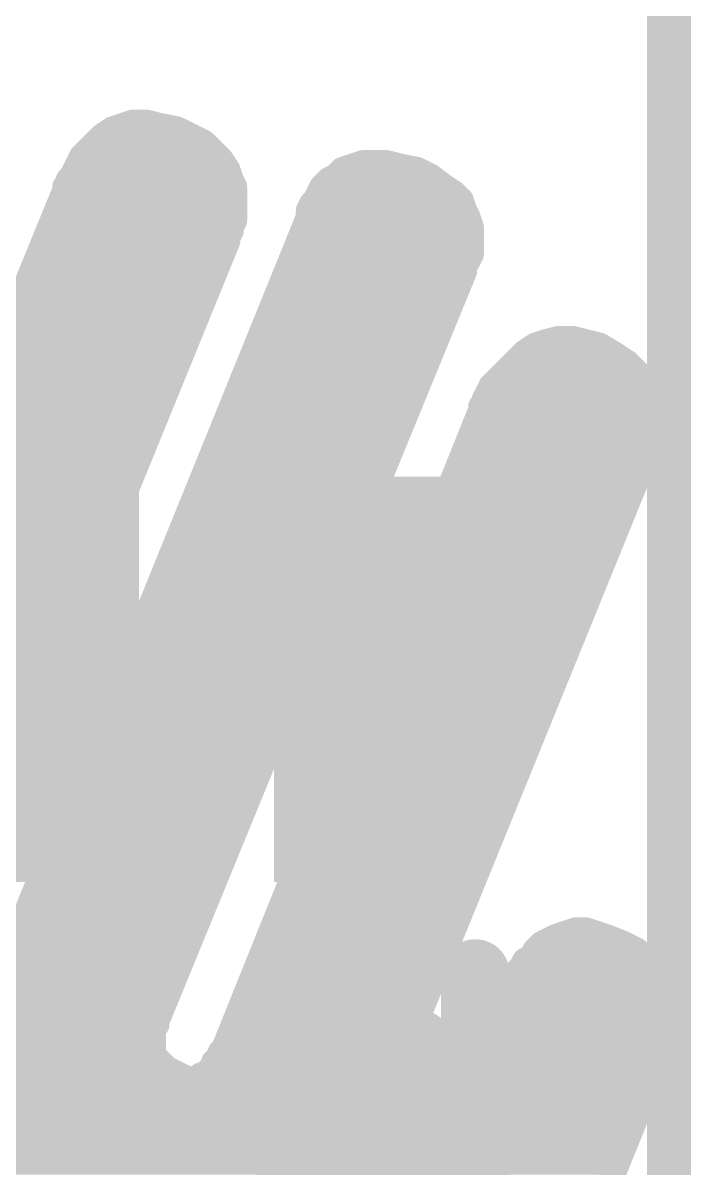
# Model space of a CAD drawing. Extents: x -0.5 to 61.7, y -0.1 to 16.6.
# Drawn here: x 22.157 to 24.112, y 8.744 to 12.133 of the extents above; entities that cross this region are included whole.
import ezdxf

# ---------------------------------------------------------------- set-up
doc = ezdxf.new("R2010")
doc.units = 0
for name, color, linetype in [('1', 12, 'CONTINUOUS'), ('16', 132, 'CONTINUOUS'), ('18', 110, 'CONTINUOUS'), ('21', 41, 'CONTINUOUS'), ('22', 40, 'CONTINUOUS')]:
    doc.layers.add(name, color=color, linetype=linetype)

# ---------------------------------------------------------------- blocks, each defined once
blk = doc.blocks.new('RECT')
blk.add_solid([(-0.5, -0.5), (0.5, -0.5), (-0.5, 0.5), (0.5, 0.5)])
blk = doc.blocks.new('ROUNDV')
at = {"const_width": 0.5}
blk.add_lwpolyline([(0, -0.25, 1), (0, 0.25, 1), (0, -0.25)], format="xyb", dxfattribs=at)

msp = doc.modelspace()

# ---------------------------------------------------------------- linework, layer by layer
at = {"layer": '1', "const_width": 0.254}
for points in [[(24.13, 9.3663), (24.9238, 10.16)], [(24.13, 8.255), (24.13, 9.3663)], [(23.1775, 8.255), (23.1775, 8.89)]]:
    msp.add_lwpolyline(points, dxfattribs=at)
at = {"layer": '1', "const_width": 0.127}
for points in [[(24.1935, 9.3663, 1), (24.0665, 9.3663)], [(24.0851, 9.4112, 1), (24.1749, 9.3213)], [(23.241, 8.89, 1), (23.114, 8.89)]]:
    msp.add_lwpolyline(points, format="xyb", dxfattribs=at)
at = {"layer": '16', "const_width": 0.254}
for points in [[(24.13, 8.255), (24.13, 12.3825)], [(23.175, 10.1901), (23.175, 8.8925)], [(23.175, 8.8925), (23.1775, 8.89)]]:
    msp.add_lwpolyline(points, dxfattribs=at)
at = {"layer": '16', "const_width": 0.127}
for points in [[(23.2385, 10.1901, 1), (23.1115, 10.1901)], [(23.2199, 8.9374, 1), (23.1301, 8.8476)], [(23.1326, 8.8451, 1), (23.2224, 8.9349)], [(23.1115, 8.8925, 1), (23.2385, 8.8925)]]:
    msp.add_lwpolyline(points, format="xyb", dxfattribs=at)
at = {"layer": '21', "const_width": 0.0762}
for points in [[(22.4223, 11.818), (22.4522, 11.828)], [(22.4522, 11.828), (22.4823, 11.838)], [(22.4823, 11.838), (22.5222, 11.838)], [(22.5222, 11.838), (22.5623, 11.828)], [(22.5623, 11.828), (22.6122, 11.818)], [(22.3723, 11.778), (22.3923, 11.798)], [(22.3923, 11.798), (22.4223, 11.818)], [(22.4118, 11.811), (22.6263, 11.811)], [(22.6122, 11.818), (22.6523, 11.798)], [(22.6523, 11.798), (22.6923, 11.778)], [(22.3323, 11.738), (22.3523, 11.758)], [(22.3523, 11.758), (22.3723, 11.778)], [(22.6923, 11.778), (22.7223, 11.748)], [(22.3223, 11.718), (22.3323, 11.738)], [(22.3307, 11.7348), (22.7355, 11.7348)], [(22.7223, 11.748), (22.7423, 11.728)], [(22.7423, 11.728), (22.7623, 11.698)], [(22.3023, 11.678), (22.3123, 11.698)], [(22.3123, 11.698), (22.3223, 11.718)], [(22.7623, 11.698), (22.7722, 11.668)], [(23.0823, 11.678), (23.1023, 11.698)], [(23.1023, 11.698), (23.1323, 11.708)], [(23.1323, 11.708), (23.1623, 11.718)], [(23.1623, 11.718), (23.2323, 11.718)], [(23.2323, 11.718), (23.2722, 11.708)], [(23.2722, 11.708), (23.3223, 11.698)], [(23.3223, 11.698), (23.3622, 11.678)], [(22.2923, 11.668), (22.3023, 11.678)], [(22.2923, 11.648), (22.2923, 11.668)], [(22.2923, 11.6586), (22.7769, 11.6586)], [(22.7722, 11.668), (22.7823, 11.648)], [(23.0423, 11.648), (23.0623, 11.668)], [(23.0528, 11.6586), (23.3881, 11.6586)], [(23.0623, 11.668), (23.0823, 11.678)], [(23.3622, 11.678), (23.4023, 11.648)], [(21.4522, 9.608), (22.2823, 11.638)], [(22.2823, 11.638), (22.2823, 11.648)], [(22.2823, 11.648), (22.2923, 11.648)], [(22.7823, 11.648), (22.7823, 11.548)], [(23.0222, 11.608), (23.0323, 11.628)], [(23.0323, 11.628), (23.0423, 11.648)], [(23.4023, 11.648), (23.4322, 11.628)], [(23.4322, 11.628), (23.4522, 11.608)], [(23.0023, 11.578), (23.0123, 11.598)], [(23.0123, 11.598), (23.0222, 11.608)], [(23.4522, 11.608), (23.4623, 11.578)], [(22.1023, 9.338), (23.0023, 11.558)], [(22.2595, 11.5824), (22.7823, 11.5824)], [(23.0023, 11.558), (23.0023, 11.578)], [(23.0045, 11.5824), (23.4608, 11.5824)], [(23.4623, 11.578), (23.4723, 11.558)], [(23.4723, 11.558), (23.4823, 11.528)], [(22.7722, 11.518), (22.7623, 11.498)], [(22.7823, 11.548), (22.7722, 11.528)], [(22.7722, 11.528), (22.7722, 11.518)], [(23.4823, 11.528), (23.4823, 11.448)], [(22.7623, 11.488), (21.9223, 9.428)], [(22.2284, 11.5062), (22.7664, 11.5062)], [(22.7623, 11.498), (22.7623, 11.488)], [(22.9813, 11.5062), (23.4823, 11.5062)], [(22.1972, 11.43), (22.7386, 11.43)], [(22.9504, 11.43), (23.4733, 11.43)], [(23.4723, 11.428), (23.4623, 11.418)], [(23.4623, 11.418), (23.4623, 11.398)], [(23.4823, 11.448), (23.4723, 11.428)], [(23.4623, 11.398), (22.5523, 9.178)], [(22.1661, 11.3538), (22.7075, 11.3538)], [(22.9195, 11.3538), (23.4441, 11.3538)], [(22.1349, 11.2776), (22.6765, 11.2776)], [(22.8886, 11.2776), (23.4129, 11.2776)], [(22.1037, 11.2014), (22.6454, 11.2014)], [(22.8577, 11.2014), (23.3817, 11.2014)], [(23.6723, 11.178), (23.7022, 11.188)], [(23.7022, 11.188), (23.7423, 11.198)], [(23.7423, 11.198), (23.7823, 11.198)], [(23.7823, 11.198), (23.8223, 11.188)], [(23.8223, 11.188), (23.8622, 11.178)], [(23.6223, 11.138), (23.6423, 11.158)], [(23.6423, 11.158), (23.6723, 11.178)], [(23.8622, 11.178), (23.9123, 11.148)], [(23.9123, 11.148), (23.9423, 11.128)], [(22.0726, 11.1252), (22.6143, 11.1252)], [(22.8268, 11.1252), (23.3504, 11.1252)], [(23.5823, 11.098), (23.6023, 11.118)], [(23.6023, 11.118), (23.6223, 11.138)], [(23.6095, 11.1252), (23.9451, 11.1252)], [(23.9423, 11.128), (23.9723, 11.098)], [(23.5423, 11.058), (23.5623, 11.078)], [(23.5623, 11.078), (23.5823, 11.098)], [(23.9723, 11.098), (23.9923, 11.078)], [(23.9923, 11.078), (24.0023, 11.048)], [(22.0414, 11.049), (22.5832, 11.049)], [(22.7959, 11.049), (23.3192, 11.049)], [(23.5323, 11.038), (23.5423, 11.058)], [(23.5378, 11.049), (24.0019, 11.049)], [(24.0023, 11.048), (24.0123, 11.008)], [(23.5222, 11.018), (23.5323, 11.038)], [(23.5222, 11.008), (23.5222, 11.018)], [(22.7523, 9.098), (23.5123, 10.988)], [(23.5123, 10.998), (23.5222, 11.008)], [(23.5123, 10.988), (23.5123, 10.998)], [(24.0123, 11.008), (24.0222, 10.978)], [(24.0222, 10.978), (24.0222, 10.948)], [(22.0103, 10.9728), (22.5522, 10.9728)], [(22.765, 10.9728), (23.288, 10.9728)], [(23.5061, 10.9728), (24.0222, 10.9728)], [(24.0222, 10.948), (24.0123, 10.918)], [(24.0123, 10.918), (24.0123, 10.898)], [(21.9791, 10.8966), (22.5211, 10.8966)], [(22.7341, 10.8966), (23.2567, 10.8966)], [(23.4755, 10.8966), (24.0118, 10.8966)], [(24.0123, 10.898), (24.0023, 10.868)], [(24.0023, 10.848), (23.9923, 10.828)], [(24.0023, 10.868), (24.0023, 10.848)], [(21.948, 10.8204), (22.49, 10.8204)], [(22.7032, 10.8204), (23.2255, 10.8204)], [(23.9823, 10.808), (23.0222, 8.448)], [(23.4449, 10.8204), (23.9923, 10.8204)], [(23.9923, 10.818), (23.9823, 10.808)], [(23.9923, 10.828), (23.9923, 10.818)], [(21.9168, 10.7442), (22.459, 10.7442)], [(22.6723, 10.7442), (23.1943, 10.7442)], [(23.4142, 10.7442), (23.9563, 10.7442)], [(21.8856, 10.668), (22.4279, 10.668)], [(22.6414, 10.668), (23.163, 10.668)], [(23.3836, 10.668), (23.9253, 10.668)], [(21.8545, 10.5918), (22.3968, 10.5918)], [(22.6105, 10.5918), (23.1318, 10.5918)], [(23.3529, 10.5918), (23.8943, 10.5918)], [(21.8233, 10.5156), (22.3657, 10.5156)], [(22.5797, 10.5156), (23.1005, 10.5156)], [(23.3223, 10.5156), (23.8633, 10.5156)], [(21.7922, 10.4394), (22.3347, 10.4394)], [(22.5488, 10.4394), (23.0693, 10.4394)], [(23.2916, 10.4394), (23.8323, 10.4394)], [(21.761, 10.3632), (22.3036, 10.3632)], [(22.5179, 10.3632), (23.0381, 10.3632)], [(23.261, 10.3632), (23.8013, 10.3632)], [(21.7299, 10.287), (22.2725, 10.287)], [(22.487, 10.287), (23.0068, 10.287)], [(23.2304, 10.287), (23.7703, 10.287)], [(21.6987, 10.2108), (22.2415, 10.2108)], [(22.4561, 10.2108), (22.9756, 10.2108)], [(23.1997, 10.2108), (23.7393, 10.2108)], [(21.6676, 10.1346), (22.2104, 10.1346)], [(22.4252, 10.1346), (22.9444, 10.1346)], [(23.1691, 10.1346), (23.7083, 10.1346)], [(21.6364, 10.0584), (22.1793, 10.0584)], [(22.3943, 10.0584), (22.9131, 10.0584)], [(23.1384, 10.0584), (23.6773, 10.0584)], [(21.6052, 9.9822), (22.1482, 9.9822)], [(22.3634, 9.9822), (22.8819, 9.9822)], [(23.1078, 9.9822), (23.6463, 9.9822)], [(22.3325, 9.906), (22.8507, 9.906)], [(23.0772, 9.906), (23.6153, 9.906)], [(22.3016, 9.8298), (22.8194, 9.8298)], [(23.0465, 9.8298), (23.5843, 9.8298)], [(22.2707, 9.7536), (22.7882, 9.7536)], [(23.0159, 9.7536), (23.5533, 9.7536)], [(22.2398, 9.6774), (22.757, 9.6774)], [(22.9852, 9.6774), (23.5223, 9.6774)], [(22.209, 9.6012), (22.7257, 9.6012)], [(22.9546, 9.6012), (23.4914, 9.6012)], [(22.1781, 9.525), (22.6945, 9.525)], [(22.924, 9.525), (23.4604, 9.525)], [(22.1472, 9.4488), (22.6633, 9.4488)], [(22.8933, 9.4488), (23.4294, 9.4488)], [(23.6923, 9.408), (23.7123, 9.418)], [(23.7123, 9.418), (23.7323, 9.428)], [(23.7323, 9.428), (23.7623, 9.438)], [(23.7623, 9.438), (23.7923, 9.448)], [(23.7923, 9.448), (23.8223, 9.448)], [(23.8223, 9.448), (23.8523, 9.438)], [(23.8523, 9.438), (23.8823, 9.428)], [(23.8823, 9.428), (23.9322, 9.408)], [(23.6623, 9.368), (23.6723, 9.388)], [(23.6723, 9.388), (23.6923, 9.408)], [(23.9322, 9.408), (23.9723, 9.388)], [(23.9723, 9.388), (24.0023, 9.358)], [(22.1163, 9.3726), (22.632, 9.3726)], [(22.8627, 9.3726), (23.3984, 9.3726)], [(23.6323, 9.338), (23.6423, 9.358)], [(23.6423, 9.358), (23.6623, 9.368)], [(23.6646, 9.3726), (23.9877, 9.3726)], [(24.0023, 9.358), (24.0222, 9.338)], [(23.6122, 9.308), (23.6223, 9.328)], [(23.6223, 9.328), (23.6323, 9.338)], [(24.0222, 9.338), (24.0423, 9.308)], [(22.0823, 9.2964), (22.6008, 9.2964)], [(22.832, 9.2964), (23.3674, 9.2964)], [(23.2223, 8.328), (23.6023, 9.288)], [(23.6023, 9.288), (23.6122, 9.298)], [(23.6106, 9.2964), (24.0461, 9.2964)], [(23.6122, 9.298), (23.6122, 9.308)], [(24.0423, 9.308), (24.0523, 9.278)], [(24.0523, 9.278), (24.0623, 9.248)], [(24.0623, 9.248), (24.0723, 9.228)], [(20.5622, 9.2202), (22.5695, 9.2202)], [(22.8014, 9.2202), (23.3364, 9.2202)], [(23.5754, 9.2202), (24.0723, 9.2202)], [(24.0723, 9.228), (24.0723, 9.178)], [(22.5523, 9.168), (22.5423, 9.168)], [(22.5423, 9.168), (22.5423, 9.078)], [(22.5523, 9.178), (22.5523, 9.168)], [(24.0723, 9.178), (24.0623, 9.158)], [(24.0623, 9.158), (24.0623, 9.118)], [(20.5314, 9.144), (22.5423, 9.144)], [(22.7707, 9.144), (23.3054, 9.144)], [(23.5453, 9.144), (24.0623, 9.144)], [(24.0623, 9.118), (24.0523, 9.108)], [(22.5423, 9.078), (22.5523, 9.068)], [(22.7423, 9.088), (22.7523, 9.098)], [(22.7423, 9.068), (22.7423, 9.088)], [(24.0523, 9.098), (23.2523, 7.128)], [(24.0523, 9.108), (24.0523, 9.098)], [(20.5006, 9.0678), (22.5525, 9.0678)], [(22.5523, 9.068), (22.5723, 9.048)], [(22.5723, 9.048), (22.5823, 9.038)], [(22.7123, 9.038), (22.7223, 9.048)], [(22.7223, 9.058), (22.7323, 9.068)], [(22.7223, 9.048), (22.7223, 9.058)], [(22.7321, 9.0678), (23.2744, 9.0678)], [(22.7323, 9.068), (22.7423, 9.068)], [(23.5151, 9.0678), (24.04, 9.0678)], [(22.5823, 9.038), (22.6023, 9.028)], [(22.6023, 9.028), (22.6223, 9.018)], [(22.6223, 9.018), (22.6423, 9.008)], [(22.6723, 9.008), (22.6822, 9.018)], [(22.6822, 9.018), (22.6923, 9.018)], [(22.6923, 9.018), (22.7022, 9.028)], [(22.7022, 9.028), (22.7123, 9.038)], [(20.4698, 8.9916), (23.2434, 8.9916)], [(22.6423, 9.008), (22.6723, 9.008)], [(23.4849, 8.9916), (24.009, 8.9916)], [(20.439, 8.9154), (23.2124, 8.9154)], [(23.4548, 8.9154), (23.9781, 8.9154)], [(20.4082, 8.8392), (23.1814, 8.8392)], [(23.4246, 8.8392), (23.9472, 8.8392)], [(20.3774, 8.763), (23.1504, 8.763)], [(23.3944, 8.763), (23.9162, 8.763)]]:
    msp.add_lwpolyline(points, dxfattribs=at)
at = {"layer": '21', "const_width": 0.0381}
for points in [[(22.4462, 11.8461, 1), (22.4583, 11.8099)], [(22.4583, 11.8099, 1), (22.4462, 11.8461)], [(22.4823, 11.8571, 1), (22.4823, 11.819)], [(22.4883, 11.8199, 1), (22.4762, 11.8561)], [(22.5269, 11.8565, 1), (22.5176, 11.8195)], [(22.5222, 11.819, 1), (22.5222, 11.8571)], [(22.566, 11.8467, 1), (22.5585, 11.8093)], [(22.5576, 11.8095, 1), (22.5669, 11.8465)], [(22.3817, 11.8139, 1), (22.4028, 11.7821)], [(22.4057, 11.7845, 1), (22.3788, 11.8115)], [(22.4118, 11.83, 1), (22.4118, 11.7919)], [(22.4162, 11.8361, 1), (22.4283, 11.7999)], [(22.4328, 11.8021, 1), (22.4117, 11.8339)], [(22.6208, 11.835, 1), (22.6037, 11.801)], [(22.6085, 11.7993, 1), (22.616, 11.8367)], [(22.6263, 11.7919, 1), (22.6263, 11.83)], [(22.6608, 11.815, 1), (22.6437, 11.781)], [(22.6437, 11.781, 1), (22.6608, 11.815)], [(22.3657, 11.7445, 1), (22.3388, 11.7715)], [(22.3588, 11.7915, 1), (22.3857, 11.7645)], [(22.3857, 11.7645, 1), (22.3588, 11.7915)], [(22.7057, 11.7915, 1), (22.6788, 11.7645)], [(22.6837, 11.761, 1), (22.7008, 11.795)], [(22.3307, 11.7538, 1), (22.3307, 11.7157)], [(22.3188, 11.7515, 1), (22.3457, 11.7245)], [(22.3493, 11.7295, 1), (22.3152, 11.7465)], [(22.3388, 11.7715, 1), (22.3657, 11.7445)], [(22.7357, 11.7615, 1), (22.7088, 11.7345)], [(22.7088, 11.7345, 1), (22.7357, 11.7615)], [(22.7581, 11.7386, 1), (22.7264, 11.7174)], [(22.7288, 11.7145, 1), (22.7557, 11.7415)], [(22.7355, 11.7157, 1), (22.7355, 11.7538)], [(22.2952, 11.7065, 1), (22.3293, 11.6895)], [(22.3293, 11.6895, 1), (22.2952, 11.7065)], [(22.3052, 11.7265, 1), (22.3393, 11.7095)], [(22.3393, 11.7095, 1), (22.3052, 11.7265)], [(22.7803, 11.704, 1), (22.7442, 11.692)], [(22.7464, 11.6874, 1), (22.7781, 11.7086)], [(23.0962, 11.7161, 1), (23.1083, 11.6799)], [(23.1157, 11.6845, 1), (23.0888, 11.7115)], [(23.1262, 11.7261, 1), (23.1383, 11.6899)], [(23.1383, 11.6899, 1), (23.1262, 11.7261)], [(23.1623, 11.737, 1), (23.1623, 11.6989)], [(23.1683, 11.6999, 1), (23.1562, 11.7361)], [(23.2369, 11.7365, 1), (23.2276, 11.6995)], [(23.2323, 11.6989, 1), (23.2323, 11.737)], [(23.276, 11.7267, 1), (23.2685, 11.6893)], [(23.2676, 11.6895, 1), (23.2769, 11.7265)], [(23.3308, 11.715, 1), (23.3137, 11.681)], [(23.3185, 11.6793, 1), (23.326, 11.7167)], [(22.3113, 11.668, 1), (22.2732, 11.668)], [(22.2788, 11.6815, 1), (22.3057, 11.6545)], [(22.2923, 11.6776, 1), (22.2923, 11.6395)], [(22.2852, 11.6865, 1), (22.3193, 11.6695)], [(22.3157, 11.6645, 1), (22.2888, 11.6915)], [(22.7893, 11.6765, 1), (22.7552, 11.6595)], [(22.7542, 11.662, 1), (22.7903, 11.674)], [(22.7769, 11.6395, 1), (22.7769, 11.6776)], [(23.0528, 11.6776, 1), (23.0528, 11.6395)], [(23.0537, 11.685, 1), (23.0708, 11.651)], [(23.0757, 11.6545, 1), (23.0488, 11.6815)], [(23.0688, 11.6915, 1), (23.0957, 11.6645)], [(23.0908, 11.661, 1), (23.0737, 11.695)], [(23.3737, 11.6932, 1), (23.3508, 11.6628)], [(23.3537, 11.661, 1), (23.3708, 11.695)], [(23.3881, 11.6395, 1), (23.3881, 11.6776)], [(22.3013, 11.648, 1), (22.2632, 11.648)], [(22.2823, 11.667, 1), (22.2823, 11.6289)], [(22.2632, 11.638, 1), (22.3013, 11.638)], [(22.2999, 11.6308, 1), (22.2646, 11.6452)], [(22.2732, 11.648, 1), (22.3113, 11.648)], [(22.2923, 11.6289, 1), (22.2923, 11.667)], [(22.8013, 11.648, 1), (22.7632, 11.648)], [(22.7652, 11.6395, 1), (22.7993, 11.6565)], [(23.0493, 11.6195, 1), (23.0152, 11.6365)], [(23.0288, 11.6615, 1), (23.0557, 11.6345)], [(23.0593, 11.6395, 1), (23.0252, 11.6565)], [(23.4128, 11.6639, 1), (23.3917, 11.6321)], [(23.3908, 11.6328, 1), (23.4137, 11.6632)], [(23.4457, 11.6415, 1), (23.4188, 11.6145)], [(23.4217, 11.6121, 1), (23.4428, 11.6439)], [(22.9988, 11.6115, 1), (23.0257, 11.5845)], [(23.0293, 11.5895, 1), (22.9952, 11.6065)], [(23.0052, 11.6165, 1), (23.0393, 11.5995)], [(23.0357, 11.5945, 1), (23.0088, 11.6215)], [(23.0152, 11.6365, 1), (23.0493, 11.6195)], [(23.4703, 11.614, 1), (23.4342, 11.602)], [(23.4388, 11.5945, 1), (23.4657, 11.6215)], [(22.2595, 11.6014, 1), (22.2595, 11.5633)], [(22.7823, 11.5633, 1), (22.7823, 11.6014)], [(22.9852, 11.5865, 1), (23.0193, 11.5695)], [(23.0213, 11.578, 1), (22.9832, 11.578)], [(23.0199, 11.5508, 1), (22.9846, 11.5652)], [(23.0045, 11.6014, 1), (23.0045, 11.5633)], [(23.4793, 11.5865, 1), (23.4452, 11.5695)], [(23.4442, 11.572, 1), (23.4803, 11.584)], [(23.4903, 11.564, 1), (23.4542, 11.552)], [(23.4608, 11.5633, 1), (23.4608, 11.6014)], [(22.7913, 11.528, 1), (22.7532, 11.528)], [(22.7552, 11.5365, 1), (22.7893, 11.5195)], [(22.7893, 11.5095, 1), (22.7552, 11.5265)], [(22.7632, 11.548, 1), (22.8013, 11.548)], [(22.7993, 11.5395, 1), (22.7652, 11.5565)], [(22.9832, 11.558, 1), (23.0213, 11.558)], [(23.4552, 11.5495, 1), (23.4893, 11.5665)], [(23.5013, 11.528, 1), (23.4632, 11.528)], [(22.2284, 11.5252, 1), (22.2284, 11.4871)], [(22.7452, 11.5065, 1), (22.7793, 11.4895)], [(22.7813, 11.498, 1), (22.7432, 11.498)], [(22.7799, 11.4808, 1), (22.7446, 11.4952)], [(22.7532, 11.518, 1), (22.7913, 11.518)], [(22.7664, 11.4871, 1), (22.7664, 11.5252)], [(22.9813, 11.5252, 1), (22.9813, 11.4871)], [(23.4642, 11.522, 1), (23.5003, 11.534)], [(23.4823, 11.4871, 1), (23.4823, 11.5252)], [(22.7432, 11.488, 1), (22.7813, 11.488)], [(22.1972, 11.449, 1), (22.1972, 11.4109)], [(22.7386, 11.4109, 1), (22.7386, 11.449)], [(22.9504, 11.449, 1), (22.9504, 11.4109)], [(23.4813, 11.418, 1), (23.4432, 11.418)], [(23.4552, 11.4365, 1), (23.4893, 11.4195)], [(23.4857, 11.4145, 1), (23.4588, 11.4415)], [(23.4632, 11.448, 1), (23.5013, 11.448)], [(23.4993, 11.4395, 1), (23.4652, 11.4565)], [(23.4733, 11.4109, 1), (23.4733, 11.449)], [(23.4488, 11.4315, 1), (23.4757, 11.4045)], [(23.4799, 11.3908, 1), (23.4446, 11.4052)], [(22.1661, 11.3728, 1), (22.1661, 11.3347)], [(22.7075, 11.3347, 1), (22.7075, 11.3728)], [(22.9195, 11.3728, 1), (22.9195, 11.3347)], [(23.4432, 11.398, 1), (23.4813, 11.398)], [(23.4441, 11.3347, 1), (23.4441, 11.3728)], [(22.6765, 11.2586, 1), (22.6765, 11.2967)], [(22.8886, 11.2967, 1), (22.8886, 11.2586)], [(23.4129, 11.2586, 1), (23.4129, 11.2967)], [(22.6454, 11.1824, 1), (22.6454, 11.2205)], [(22.8577, 11.2205, 1), (22.8577, 11.1824)], [(23.3817, 11.1824, 1), (23.3817, 11.2205)], [(23.6828, 11.1621, 1), (23.6617, 11.1939)], [(23.6976, 11.2065, 1), (23.7069, 11.1695)], [(23.7083, 11.1699, 1), (23.6962, 11.2061)], [(23.7423, 11.2171, 1), (23.7423, 11.179)], [(23.7469, 11.1795, 1), (23.7376, 11.2165)], [(23.7869, 11.2165, 1), (23.7776, 11.1795)], [(23.7823, 11.179, 1), (23.7823, 11.2171)], [(23.8269, 11.2065, 1), (23.8176, 11.1695)], [(23.8176, 11.1695, 1), (23.8269, 11.2065)], [(23.6317, 11.1739, 1), (23.6528, 11.1421)], [(23.6557, 11.1445, 1), (23.6288, 11.1715)], [(23.6662, 11.1961, 1), (23.6783, 11.1599)], [(23.8721, 11.1943, 1), (23.8524, 11.1617)], [(23.8576, 11.1595, 1), (23.8669, 11.1965)], [(23.9228, 11.1639, 1), (23.9017, 11.1321)], [(23.9024, 11.1317, 1), (23.9221, 11.1643)], [(22.6143, 11.1062, 1), (22.6143, 11.1443)], [(22.8268, 11.1443, 1), (22.8268, 11.1062)], [(23.3504, 11.1062, 1), (23.3504, 11.1443)], [(23.5888, 11.1315, 1), (23.6157, 11.1045)], [(23.6157, 11.1045, 1), (23.5888, 11.1315)], [(23.6095, 11.1443, 1), (23.6095, 11.1062)], [(23.6088, 11.1515, 1), (23.6357, 11.1245)], [(23.6357, 11.1245, 1), (23.6088, 11.1515)], [(23.9557, 11.1415, 1), (23.9288, 11.1145)], [(23.9317, 11.1121, 1), (23.9528, 11.1439)], [(23.9451, 11.1062, 1), (23.9451, 11.1443)], [(23.5757, 11.0645, 1), (23.5488, 11.0915)], [(23.5688, 11.1115, 1), (23.5957, 11.0845)], [(23.5957, 11.0845, 1), (23.5688, 11.1115)], [(23.9857, 11.1115, 1), (23.9588, 11.0845)], [(23.9588, 11.0845, 1), (23.9857, 11.1115)], [(24.0103, 11.084, 1), (23.9742, 11.072)], [(22.5832, 11.03, 1), (22.5832, 11.0681)], [(22.7959, 11.0681, 1), (22.7959, 11.03)], [(23.3192, 11.03, 1), (23.3192, 11.0681)], [(23.5378, 11.0681, 1), (23.5378, 11.03)], [(23.5288, 11.0715, 1), (23.5557, 11.0445)], [(23.5593, 11.0495, 1), (23.5252, 11.0665)], [(23.5488, 11.0915, 1), (23.5757, 11.0645)], [(23.9788, 11.0645, 1), (24.0057, 11.0915)], [(24.0207, 11.0526, 1), (23.9838, 11.0434)], [(24.0019, 11.03, 1), (24.0019, 11.0681)], [(23.5413, 11.018, 1), (23.5032, 11.018)], [(23.5152, 11.0465, 1), (23.5493, 11.0295)], [(23.5493, 11.0295, 1), (23.5152, 11.0465)], [(23.9842, 11.042, 1), (24.0203, 11.054)], [(23.4988, 11.0115, 1), (23.5257, 10.9845)], [(23.5313, 10.998, 1), (23.4932, 10.998)], [(23.5299, 10.9809, 1), (23.4946, 10.9951)], [(23.5052, 11.0265, 1), (23.5393, 11.0095)], [(23.5032, 11.008, 1), (23.5413, 11.008)], [(23.5357, 10.9945, 1), (23.5088, 11.0215)], [(24.0303, 11.014, 1), (23.9942, 11.002)], [(23.9938, 11.0034, 1), (24.0307, 11.0126)], [(24.0413, 10.978, 1), (24.0032, 10.978)], [(22.5522, 10.9538, 1), (22.5522, 10.9919)], [(22.765, 10.9919, 1), (22.765, 10.9538)], [(23.288, 10.9538, 1), (23.288, 10.9919)], [(23.5061, 10.9919, 1), (23.5061, 10.9538)], [(23.4932, 10.988, 1), (23.5313, 10.988)], [(24.0042, 10.972, 1), (24.0403, 10.984)], [(24.0403, 10.942, 1), (24.0042, 10.954)], [(24.0222, 10.9538, 1), (24.0222, 10.9919)], [(24.0313, 10.918, 1), (23.9932, 10.918)], [(24.0032, 10.948, 1), (24.0413, 10.948)], [(22.5211, 10.8776, 1), (22.5211, 10.9157)], [(22.7341, 10.9157, 1), (22.7341, 10.8776)], [(23.2567, 10.8776, 1), (23.2567, 10.9157)], [(23.4755, 10.9157, 1), (23.4755, 10.8776)], [(23.9942, 10.924, 1), (24.0303, 10.912)], [(23.9932, 10.898, 1), (24.0313, 10.898)], [(24.0303, 10.892, 1), (23.9942, 10.904)], [(24.0118, 10.8776, 1), (24.0118, 10.9157)], [(24.0213, 10.868, 1), (23.9832, 10.868)], [(23.9842, 10.874, 1), (24.0203, 10.862)], [(24.0193, 10.8395, 1), (23.9852, 10.8565)], [(22.49, 10.8014, 1), (22.49, 10.8395)], [(22.7032, 10.8395, 1), (22.7032, 10.8014)], [(23.2255, 10.8014, 1), (23.2255, 10.8395)], [(23.4449, 10.8395, 1), (23.4449, 10.8014)], [(23.9999, 10.8008, 1), (23.9646, 10.8152)], [(24.0113, 10.828, 1), (23.9732, 10.828)], [(23.9752, 10.8365, 1), (24.0093, 10.8195)], [(24.0057, 10.8045, 1), (23.9788, 10.8315)], [(23.9832, 10.848, 1), (24.0213, 10.848)], [(23.9923, 10.8014, 1), (23.9923, 10.8395)], [(23.9688, 10.8215, 1), (23.9957, 10.7945)], [(23.9732, 10.818, 1), (24.0113, 10.818)], [(22.459, 10.7252, 1), (22.459, 10.7633)], [(22.6723, 10.7633, 1), (22.6723, 10.7252)], [(23.1943, 10.7252, 1), (23.1943, 10.7633)], [(23.4142, 10.7633, 1), (23.4142, 10.7252)], [(23.9563, 10.7252, 1), (23.9563, 10.7633)], [(22.4279, 10.649, 1), (22.4279, 10.6871)], [(22.6414, 10.6871, 1), (22.6414, 10.649)], [(23.163, 10.649, 1), (23.163, 10.6871)], [(23.3836, 10.6871, 1), (23.3836, 10.649)], [(23.9253, 10.649, 1), (23.9253, 10.6871)], [(22.3968, 10.5728, 1), (22.3968, 10.6109)], [(22.6105, 10.6109, 1), (22.6105, 10.5728)], [(23.1318, 10.5728, 1), (23.1318, 10.6109)], [(23.3529, 10.6109, 1), (23.3529, 10.5728)], [(23.8943, 10.5728, 1), (23.8943, 10.6109)], [(22.3657, 10.4966, 1), (22.3657, 10.5347)], [(22.5797, 10.5347, 1), (22.5797, 10.4966)], [(23.1005, 10.4966, 1), (23.1005, 10.5347)], [(23.3223, 10.5347, 1), (23.3223, 10.4966)], [(23.8633, 10.4966, 1), (23.8633, 10.5347)], [(22.3347, 10.4204, 1), (22.3347, 10.4585)], [(22.5488, 10.4585, 1), (22.5488, 10.4204)], [(23.0693, 10.4204, 1), (23.0693, 10.4585)], [(23.2916, 10.4585, 1), (23.2916, 10.4204)], [(23.8323, 10.4204, 1), (23.8323, 10.4585)], [(22.3036, 10.3442, 1), (22.3036, 10.3823)], [(22.5179, 10.3823, 1), (22.5179, 10.3442)], [(23.0381, 10.3442, 1), (23.0381, 10.3823)], [(23.261, 10.3823, 1), (23.261, 10.3442)], [(23.8013, 10.3442, 1), (23.8013, 10.3823)], [(22.2725, 10.268, 1), (22.2725, 10.3061)], [(22.487, 10.3061, 1), (22.487, 10.268)], [(23.0068, 10.268, 1), (23.0068, 10.3061)], [(23.2304, 10.3061, 1), (23.2304, 10.268)], [(23.7703, 10.268, 1), (23.7703, 10.3061)], [(22.2415, 10.1918, 1), (22.2415, 10.2299)], [(22.4561, 10.2299, 1), (22.4561, 10.1918)], [(22.9756, 10.1918, 1), (22.9756, 10.2299)], [(23.1997, 10.2299, 1), (23.1997, 10.1918)], [(23.7393, 10.1918, 1), (23.7393, 10.2299)], [(22.2104, 10.1156, 1), (22.2104, 10.1537)], [(22.4252, 10.1537, 1), (22.4252, 10.1156)], [(22.9444, 10.1156, 1), (22.9444, 10.1537)], [(23.1691, 10.1537, 1), (23.1691, 10.1156)], [(23.7083, 10.1156, 1), (23.7083, 10.1537)], [(22.1793, 10.0394, 1), (22.1793, 10.0775)], [(22.3943, 10.0775, 1), (22.3943, 10.0394)], [(22.9131, 10.0394, 1), (22.9131, 10.0775)], [(23.1384, 10.0775, 1), (23.1384, 10.0394)], [(23.6773, 10.0394, 1), (23.6773, 10.0775)], [(22.1482, 9.9632, 1), (22.1482, 10.0013)], [(22.3634, 10.0013, 1), (22.3634, 9.9632)], [(22.8819, 9.9632, 1), (22.8819, 10.0013)], [(23.1078, 10.0013, 1), (23.1078, 9.9632)], [(23.6463, 9.9632, 1), (23.6463, 10.0013)], [(22.3325, 9.9251, 1), (22.3325, 9.887)], [(22.8507, 9.887, 1), (22.8507, 9.9251)], [(23.0772, 9.9251, 1), (23.0772, 9.887)], [(23.6153, 9.887, 1), (23.6153, 9.9251)], [(22.3016, 9.8489, 1), (22.3016, 9.8108)], [(22.8194, 9.8108, 1), (22.8194, 9.8489)], [(23.0465, 9.8489, 1), (23.0465, 9.8108)], [(23.5843, 9.8108, 1), (23.5843, 9.8489)], [(22.2707, 9.7727, 1), (22.2707, 9.7346)], [(22.7882, 9.7346, 1), (22.7882, 9.7727)], [(23.0159, 9.7727, 1), (23.0159, 9.7346)], [(23.5533, 9.7346, 1), (23.5533, 9.7727)], [(22.2398, 9.6965, 1), (22.2398, 9.6584)], [(22.757, 9.6584, 1), (22.757, 9.6965)], [(22.9852, 9.6965, 1), (22.9852, 9.6584)], [(23.5223, 9.6584, 1), (23.5223, 9.6965)], [(22.209, 9.6203, 1), (22.209, 9.5822)], [(22.7257, 9.5822, 1), (22.7257, 9.6203)], [(22.9546, 9.6203, 1), (22.9546, 9.5822)], [(23.4914, 9.5822, 1), (23.4914, 9.6203)], [(22.1781, 9.5441, 1), (22.1781, 9.506)], [(22.6945, 9.506, 1), (22.6945, 9.5441)], [(22.924, 9.5441, 1), (22.924, 9.506)], [(23.4604, 9.506, 1), (23.4604, 9.5441)], [(22.1472, 9.4679, 1), (22.1472, 9.4298)], [(22.6633, 9.4298, 1), (22.6633, 9.4679)], [(22.8933, 9.4679, 1), (22.8933, 9.4298)], [(23.4294, 9.4298, 1), (23.4294, 9.4679)], [(23.7208, 9.401, 1), (23.7037, 9.435)], [(23.7262, 9.4461, 1), (23.7383, 9.4099)], [(23.7408, 9.411, 1), (23.7237, 9.445)], [(23.7562, 9.4561, 1), (23.7683, 9.4199)], [(23.7683, 9.4199, 1), (23.7562, 9.4561)], [(23.7923, 9.4671, 1), (23.7923, 9.429)], [(23.7983, 9.4299, 1), (23.7862, 9.4661)], [(23.8283, 9.4661, 1), (23.8162, 9.4299)], [(23.8223, 9.429, 1), (23.8223, 9.4671)], [(23.8583, 9.4561, 1), (23.8462, 9.4199)], [(23.8462, 9.4199, 1), (23.8583, 9.4561)], [(23.8893, 9.4457, 1), (23.8752, 9.4103)], [(23.8762, 9.4099, 1), (23.8883, 9.4461)], [(23.6588, 9.4015, 1), (23.6857, 9.3745)], [(23.6893, 9.3795, 1), (23.6552, 9.3965)], [(23.6837, 9.425, 1), (23.7008, 9.391)], [(23.7057, 9.3945, 1), (23.6788, 9.4215)], [(23.7037, 9.435, 1), (23.7208, 9.401)], [(23.9408, 9.425, 1), (23.9237, 9.391)], [(23.9252, 9.3903, 1), (23.9393, 9.4257)], [(23.9857, 9.4015, 1), (23.9588, 9.3745)], [(23.9637, 9.371, 1), (23.9808, 9.405)], [(22.632, 9.3536, 1), (22.632, 9.3917)], [(22.8627, 9.3917, 1), (22.8627, 9.3536)], [(23.3984, 9.3536, 1), (23.3984, 9.3917)], [(23.6337, 9.375, 1), (23.6508, 9.341)], [(23.6593, 9.3495, 1), (23.6252, 9.3665)], [(23.6452, 9.3765, 1), (23.6793, 9.3595)], [(23.6646, 9.3917, 1), (23.6646, 9.3536)], [(23.6708, 9.351, 1), (23.6537, 9.385)], [(24.0157, 9.3715, 1), (23.9888, 9.3445)], [(23.9877, 9.3536, 1), (23.9877, 9.3917)], [(23.9888, 9.3445, 1), (24.0157, 9.3715)], [(23.6088, 9.3415, 1), (23.6357, 9.3145)], [(23.6393, 9.3195, 1), (23.6052, 9.3365)], [(23.6152, 9.3465, 1), (23.6493, 9.3295)], [(23.6457, 9.3245, 1), (23.6188, 9.3515)], [(24.0381, 9.3486, 1), (24.0064, 9.3274)], [(24.0088, 9.3245, 1), (24.0357, 9.3515)], [(22.6008, 9.2774, 1), (22.6008, 9.3155)], [(22.832, 9.3155, 1), (22.832, 9.2774)], [(23.3674, 9.2774, 1), (23.3674, 9.3155)], [(23.5888, 9.3015, 1), (23.6157, 9.2745)], [(23.62, 9.281, 1), (23.5845, 9.295)], [(23.6106, 9.3155, 1), (23.6106, 9.2774)], [(23.6313, 9.308, 1), (23.5932, 9.308)], [(23.5952, 9.3165, 1), (23.6293, 9.2995)], [(23.6257, 9.2845, 1), (23.5988, 9.3115)], [(24.0603, 9.314, 1), (24.0242, 9.302)], [(24.0264, 9.2974, 1), (24.0581, 9.3186)], [(24.0461, 9.2774, 1), (24.0461, 9.3155)], [(23.5932, 9.298, 1), (23.6313, 9.298)], [(24.0703, 9.284, 1), (24.0342, 9.272)], [(24.0342, 9.272, 1), (24.0703, 9.284)], [(24.0793, 9.2565, 1), (24.0452, 9.2395)], [(22.5695, 9.2012, 1), (22.5695, 9.2393)], [(22.8014, 9.2393, 1), (22.8014, 9.2012)], [(23.3364, 9.2012, 1), (23.3364, 9.2393)], [(23.5754, 9.2393, 1), (23.5754, 9.2012)], [(24.0442, 9.242, 1), (24.0803, 9.254)], [(24.0913, 9.228, 1), (24.0532, 9.228)], [(24.0552, 9.2195, 1), (24.0893, 9.2365)], [(24.0723, 9.2012, 1), (24.0723, 9.2393)], [(22.5613, 9.168, 1), (22.5232, 9.168)], [(22.5423, 9.1871, 1), (22.5423, 9.149)], [(22.5346, 9.1852, 1), (22.5699, 9.1708)], [(22.5713, 9.178, 1), (22.5332, 9.178)], [(22.5332, 9.168, 1), (22.5713, 9.168)], [(22.5523, 9.149, 1), (22.5523, 9.1871)], [(24.0813, 9.158, 1), (24.0432, 9.158)], [(24.0452, 9.1665, 1), (24.0793, 9.1495)], [(24.0532, 9.178, 1), (24.0913, 9.178)], [(24.0893, 9.1695, 1), (24.0552, 9.1865)], [(22.5423, 9.125, 1), (22.5423, 9.1631)], [(22.7707, 9.1631, 1), (22.7707, 9.125)], [(23.3054, 9.125, 1), (23.3054, 9.1631)], [(23.5453, 9.1631, 1), (23.5453, 9.125)], [(24.0757, 9.1045, 1), (24.0488, 9.1315)], [(24.0623, 9.125, 1), (24.0623, 9.1631)], [(22.5557, 9.0915, 1), (22.5288, 9.0645)], [(22.7613, 9.088, 1), (22.7232, 9.088)], [(22.7288, 9.1015, 1), (22.7557, 9.0745)], [(22.7346, 9.1051, 1), (22.7699, 9.0909)], [(22.7657, 9.0845, 1), (22.7388, 9.1115)], [(24.0388, 9.1215, 1), (24.0657, 9.0945)], [(24.0713, 9.108, 1), (24.0332, 9.108)], [(24.0332, 9.098, 1), (24.0713, 9.098)], [(24.0699, 9.0908, 1), (24.0346, 9.1052)], [(24.0432, 9.118, 1), (24.0813, 9.118)], [(22.5232, 9.078, 1), (22.5613, 9.078)], [(22.5657, 9.0815, 1), (22.5388, 9.0545)], [(22.5388, 9.0545, 1), (22.5657, 9.0815)], [(22.5525, 9.0488, 1), (22.5525, 9.0869)], [(22.5857, 9.0615, 1), (22.5588, 9.0345)], [(22.7413, 9.058, 1), (22.7032, 9.058)], [(22.7088, 9.0715, 1), (22.7357, 9.0445)], [(22.7357, 9.0345, 1), (22.7088, 9.0615)], [(22.7321, 9.0869, 1), (22.7321, 9.0488)], [(22.7323, 9.087, 1), (22.7323, 9.0489)], [(22.7457, 9.0545, 1), (22.7188, 9.0815)], [(22.7232, 9.068, 1), (22.7613, 9.068)], [(22.7423, 9.0489, 1), (22.7423, 9.087)], [(23.2744, 9.0488, 1), (23.2744, 9.0869)], [(23.5151, 9.0869, 1), (23.5151, 9.0488)], [(24.04, 9.0488, 1), (24.04, 9.0869)], [(22.5588, 9.0345, 1), (22.5857, 9.0615)], [(22.5908, 9.055, 1), (22.5737, 9.021)], [(22.5688, 9.0245, 1), (22.5957, 9.0515)], [(22.6108, 9.045, 1), (22.5937, 9.011)], [(22.5937, 9.011, 1), (22.6108, 9.045)], [(22.6308, 9.035, 1), (22.6137, 9.001)], [(22.6137, 9.001, 1), (22.6308, 9.035)], [(22.6822, 9.0371, 1), (22.6822, 8.999)], [(22.6957, 9.0045, 1), (22.6688, 9.0315)], [(22.6788, 9.0315, 1), (22.7057, 9.0045)], [(22.6888, 9.0415, 1), (22.7157, 9.0145)], [(22.7157, 9.0145, 1), (22.6888, 9.0415)], [(22.6923, 8.999, 1), (22.6923, 9.0371)], [(22.6988, 9.0515, 1), (22.7257, 9.0245)], [(22.7257, 9.0245, 1), (22.6988, 9.0515)], [(22.7032, 9.048, 1), (22.7413, 9.048)], [(22.6423, 9.0271, 1), (22.6423, 8.989)], [(22.6337, 8.991, 1), (22.6508, 9.025)], [(22.6588, 9.0215, 1), (22.6857, 8.9945)], [(22.6723, 8.989, 1), (22.6723, 9.0271)], [(23.2434, 8.9726, 1), (23.2434, 9.0107)], [(23.4849, 9.0107, 1), (23.4849, 8.9726)], [(24.009, 8.9726, 1), (24.009, 9.0107)], [(23.2124, 8.8963, 1), (23.2124, 8.9345)], [(23.4548, 8.9345, 1), (23.4548, 8.8963)], [(23.9781, 8.8963, 1), (23.9781, 8.9345)], [(23.1814, 8.8201, 1), (23.1814, 8.8582)], [(23.4246, 8.8582, 1), (23.4246, 8.8201)], [(23.9472, 8.8201, 1), (23.9472, 8.8582)], [(23.1504, 8.7439, 1), (23.1504, 8.782)], [(23.3944, 8.782, 1), (23.3944, 8.7439)], [(23.9162, 8.7439, 1), (23.9162, 8.782)]]:
    msp.add_lwpolyline(points, format="xyb", dxfattribs=at)
at = {"layer": '22', "const_width": 0.2032}
msp.add_lwpolyline([(23.495, 8.4606), (23.495, 9.3194)], dxfattribs=at)
at = {"layer": '22', "const_width": 0.1016}
msp.add_lwpolyline([(23.5458, 9.3194, 1), (23.4442, 9.3194)], format="xyb", dxfattribs=at)

# ---------------------------------------------------------------- block references
at = {"layer": '16', "xscale": 0.55, "yscale": 1.2}
for p in [(22.225, 10.1901), (23.175, 10.1901)]:
    msp.add_blockref('RECT', p, dxfattribs=at)
at = {"layer": '18', "xscale": 0.7366, "yscale": 0.7366}
msp.add_blockref('ROUNDV', (23.1775, 8.89), dxfattribs=at)
msp.add_blockref('ROUNDV', (23.1775, 8.89), dxfattribs=at)

doc.saveas('drawing.dxf')
